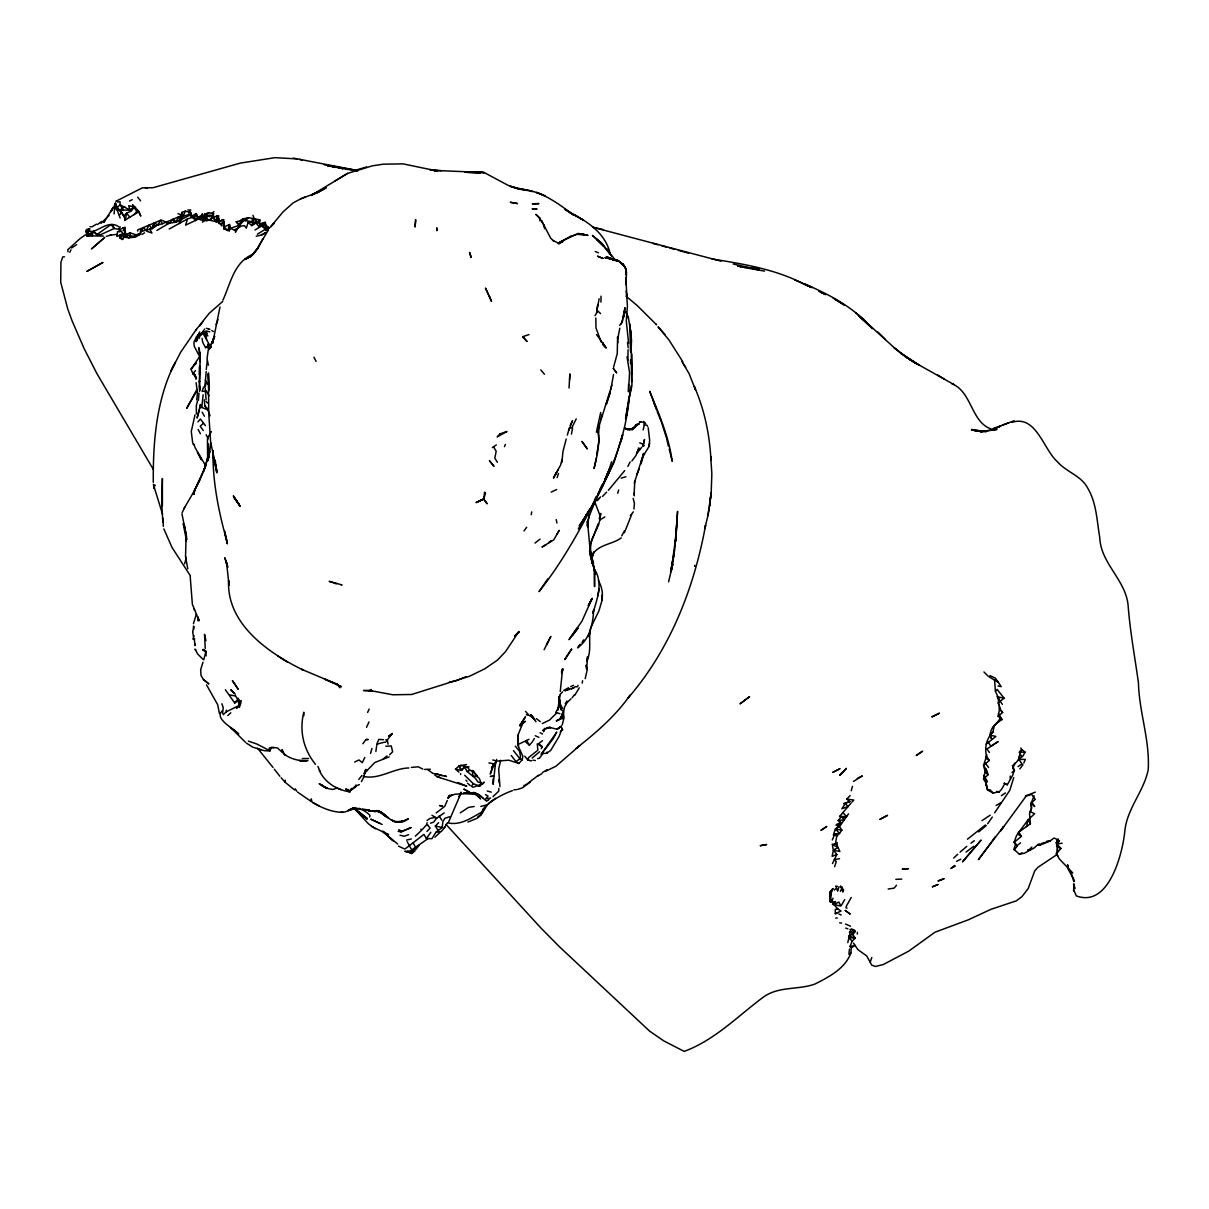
<?xml version="1.0" encoding="UTF-8"?>
<svg xmlns="http://www.w3.org/2000/svg" width="1209" height="1209" viewBox="0 0 1209 1209"><rect width="100%" height="100%" fill="white"/><g stroke="black" fill="none" stroke-linecap="round" stroke-linejoin="round"><path stroke-width="1.5" d="M162.913 518.117L163.351 526.444M630.66 352.076L630.675 331.326L628.438 318.058L625.824 311.665M631.128 340.258L631.657 382.089M998.029 685.971L1001.188 686.636L998.392 682.435L994.584 679.896L995.37 691.11L997.969 696.943L999.495 709.411L998.135 716.257L1002.049 719.582C996.412 723.118 990.594 727.455 990.141 734.74L991.304 735.404M631.839 353.874L632.156 373.747M206.21 371.571L204.789 387.379M221.715 220.25L223.907 219.645L218.753 221.897L221.715 220.25L224.043 221.413L221.972 223.151L221.957 225.962L218.663 222.396L218.542 215.716L213.011 217.257L209.293 220.083L206.286 218.497L203.656 218.874L204.366 214.265L208.749 212.678L213.797 213.781L210.124 220.265L209.293 220.083M831.112 891.653L829.994 896.519L830.583 902.08L830.462 891.35M476.996 776.193L479.323 778.475L481.137 783.084L479.58 786.258L473.248 783.628L464.649 775.241M630.675 351.698L631.143 339.381L631.068 342.253M213.071 454.403L213.132 457.984L213.026 450.685C212.452 481.892 218.814 512.873 227.368 542.75M835.283 913.656L835.313 909.425L837.973 909.092L841.026 911.042L835.283 913.656L836.809 913.354M630.599 344.625L630.675 331.326L630.509 350.293M205.228 388.361L206.074 399.529M556.397 720.896L562.004 718.07L556.397 720.896L560.508 718.841L560.538 717.315M198.2 617.784L198.155 620.852L197.989 616.968L199.092 620.761L192.367 604.273L190.206 576.527M210.804 220.37L210.819 219.464L206.165 221.02M199.53 391.504L199.44 380.926L199.817 390.25L199.455 386.019M600.933 302.114L601.024 296.16M627.909 360.554L628.045 349.733M634.272 483.132L643.611 453.571L643.082 456.337L648.961 446.544L649.686 440.393L648.175 427.669M200.029 366.085L199.5 382.014L200.195 356.61M199.394 366.675L199.228 374.654M590.264 550.82L590.34 547.178M223.166 714.746L226.295 711.799L226.34 710.167M122.185 233.836L117.303 236.42L117.394 232.445M857.332 934.119L857.377 932.305M1015.802 843.852L1013.852 849.232L1019.399 854.234L1024.386 853.222L1034.148 847.977L1038.168 844.29L1039.831 845.257L1050.137 840.95L1053.991 838.003L1056.243 838.97L1059.447 840.905L1056.862 843.973L1060.913 848.491L1056.364 853.917L1059.432 859.055L1072.806 872.989M195.012 645.5L195.072 643.687M998.649 791.517L993.33 793.24L987.451 789.719L986.03 783.054L983.537 778.944L985.184 771.901L983.567 765.373L989.294 760.431L986.529 756.199C984.307 747.782 986.65 738.094 992.906 732.14L994.372 725.188M223.786 228.788L224.058 226.975L229.498 224.511L230.36 228.35L229.242 230.813L223.786 228.788L224.043 221.413M630.463 363.682L630.599 359.965M198.971 393.257L198.397 400.33M594.284 570.724L594.556 586.637L594.677 570.572L589.75 550.76L590.929 558.452L587.468 521.306L587.317 526.081L589.403 514.505L587.755 521.396M208.356 449.672L208.386 457.44L208.568 443.884M569.62 379.913L569.847 373.883L569.046 387.968M239.563 707.386L239.82 700.993L238.007 698.152M201.963 217.529L202.175 214.885L197.823 217.575L197.581 219.041L191.672 217.318L191.46 216.199L196.281 213.6L197.823 217.575L201.963 217.529L202.266 213.54M229.242 230.813L229.498 224.511L227.745 230.647L224.058 226.975L223.937 224.149M557.863 710.303L559.691 695.538M562.774 718.947L563.031 712.585L562.729 715.516M677.252 519.492L675.589 541.541L677.584 511.331L674.743 549.536L670.587 572.084L674.002 554.342L671.207 570.86L672.824 563.938L668.607 581.816M518.041 735.072L517.981 745.953L518.057 734.981L522.893 722.831L520.762 725.808L524.026 721.833L522.137 723.843M634.045 494.904L634.816 481.152M595.825 318.027L595.977 327.911L601.145 341.92M192.05 215.882L188.015 214.839L183.284 216.275L180.413 220.083L176.046 222.124L166.751 223.65M1073.894 890.398L1076.358 895.884C1108.472 907.974 1122.224 854.929 1124.718 832.17C1126.501 808.942 1143.865 791.668 1148.202 769.74C1149.986 740.271 1139.15 712.131 1138.44 682.798C1134.919 657.348 1130.158 632.035 1128.193 606.389C1126.35 580.154 1100.779 563.998 1099.752 537.552C1096.88 520.958 1096.623 503.307 1087.843 488.36C1081.42 475.666 1066.429 472.145 1057.482 461.823C1043.155 449.007 1036.158 414.46 1011.873 422.379M839.106 886.771L837.625 890.806L836.069 886.575M630.735 342.464L629.798 324.057L631.521 340.213L631.053 351.214M560.251 691.518L562.669 668.698L561.444 672.144L562.82 670.209M830.084 892.786L830.19 899.708L831.868 889.764L830.084 892.786L831.792 889.915M127.565 236.465L124.089 237.145L128.819 237.871L135.574 237.024L140.35 234.229L138.551 233.836L133.262 236.329L125.691 234.697L120.084 235.377L120.114 238.158L122.487 239.473L125.691 234.697L124.965 228.38L122.85 228.017L120.039 229.468L114.13 228.516L100.77 234.622L97.037 234.425L93.471 231.282L86.685 235.831L89.285 235.785M235.302 229.06L235.498 232.309L238.762 226.491M598.455 432.928L599.558 424.48L611.83 385.172M208.175 350.444L207.026 358.756L208.416 365.148M206.255 369.516L207.268 360.962M240.651 704.001L241.195 700.51M1073.532 890.821L1074.076 884.006L1074.786 888.691L1073.532 884.202M203.112 394.769L201.797 407.463L207.102 409.594L204.744 405.393L204.381 399.756M633.939 509.034L634.438 503.397L633.153 498.335M676.148 534.136L671.207 570.86M114.069 213.963L114.689 207.359L117.56 211.031L120.129 218.028M89.708 228.924L86.761 233.443L89.708 228.924L85.733 231.66L88.393 234.078M617.89 342.797L617.603 336.888L617.255 353.587L613.552 367.324M208.28 460.644L208.643 456.942M631.627 364.121L631.929 385.762L628.665 399.847L629.269 396.28C625.899 441.164 606.54 483.827 582.526 521.275M627.924 404.728L626.836 415.216M355.99 784.913L355.778 786.832L350.005 790.898L347.255 791.064L349.915 791.819L351.426 788.419M628.695 399.242L625.688 417.876M483.827 498.954L484.537 492.199L485.534 493.045L483.706 499.151L476.014 502.596L483.827 498.954L487.136 503.805L483.706 499.151M613.522 374.458L610.862 389.661M196.719 399.937L197.49 392.834L196.115 382.739M833.016 898.166L831.898 902.065L833.167 902.715M240.289 224.345L240.727 220.401L242.722 218.995L248.54 217.711L259.92 219.826L257.729 222.698L243.024 220.159L236.208 221.806L239.971 226.778L240.289 224.345L243.765 220.763M830.266 894.645L829.676 899.919L830.568 893.043L833.197 888.585L831.943 889.356M849.489 949.08L848.899 954.249L850.864 953.085L851.348 947.841L849.957 946.526L852.194 941.116L855.201 938.139L850.441 931.202L849.383 932.305L855.065 931.61L854.506 930.235L851.363 928.89M240.727 220.401L239.971 226.778L240.032 224.995L236.208 221.806M561.853 462.503L563.001 451.35L566.19 439.063M639.108 424.389L639.213 423.437M1057.83 851.453L1056.288 842.749L1057.663 839.953L1059.447 840.905M405.559 848.597L423.921 834.422L426.384 838.441L431.885 838.714L435.981 832.23L442.146 827.515L442.872 821.5L444.927 818.266L449.597 816.755M591.503 560.054L593.846 551.999L592.259 554.931C598.5 544.277 612.389 544.534 621.26 537.884M596.294 458.151L594.057 468.533C597.155 455.914 600.223 442.509 598.077 429.467M631.234 385.58L627.803 407.418M1017.993 766.597L1022.028 763.846L1018.764 759.494L1023.116 755.837L1024.99 752.058L1021.922 749.716L1020.744 750.608C1020.381 755.852 1018.431 761.73 1013.656 764.466M427.034 822.664L426.837 824.145L430.162 828.12L426.943 831.444M582.254 683.115L582.572 680.758M205.394 386.306L205.983 381.953M216.759 215.519L216.29 221.731L213.011 217.257L210.064 220.295L203.656 218.874L207.676 216.184M542.221 753.57L546.785 753.237L546.936 752.089M619.809 328.213L617.799 338.535M375.863 751.484L376.785 744.94M599.785 519.87L598.697 524.615L591.669 540.045L590.476 547.601L590.884 554.704L590.642 551.803L593.513 564.029L589.765 551.757M219.978 307.026L212.633 343.326L213.268 339.865M210.955 443.174L208.704 457.38L209.807 451.078L203.686 471.147L205.47 466.432L194.679 490.023L193.924 494.36L194.679 490.023L200.226 478.976M829.858 894.736L830.371 891.396M847.796 942.612L850.441 931.202M222.607 713.325L223.136 708.398M596.717 454.629L598.939 441.179L598.017 430.056M238.762 733.923C234.365 728.906 213.615 718.796 222.214 710.892M596.551 312.496L599.135 298.759M496.869 761.126L508.793 760.174L518.812 763.468L522.228 759.796L522.847 756.169L518.767 747.268L517.573 740.452M545.969 771.1L555.944 766.219L579.564 745.757L576.225 748.326C596.022 732.79 615.638 715.924 630.101 695.13L627.924 698.213C670.27 649.309 694.057 588.239 705.588 525.205L704.907 528.016L707.945 515.593L711.179 493.015L711.844 473.611L710.696 456.549L710.937 460.055C709.713 434.802 704.454 409.685 694.329 386.472L695.492 389.751L689.07 373.626L681.936 361.521M707.945 515.593L709.381 507.176M641.949 460.312L643.641 453.33M1068.665 870.012L1067.592 864.888L1068.665 870.012L1074.393 880.454L1073.849 881.693L1070.962 872.097M571.464 434.091L572.582 428.046L569.439 427.744L567.323 435.119M577.796 686.213L577.962 685.307M184.645 563.817L186.337 557.394M531.219 514.671L531.733 511.906M596.369 432.233L600.722 412.435M832.442 845.801L833.439 850.108L839.862 851.514L836.809 844.713L837.217 842.552M590.838 627.214C587.906 638.428 592.168 650.412 586.713 661.247L587.634 656.532L586.607 669.287L586.153 665.192L587.106 670.406L585.186 678.612M467.959 822.044L477.162 818.236L480.94 815.168L482.98 809.138C490.748 800.736 501.508 794.525 512.374 790.671M193.455 623.617L196.326 614.187M627.97 406.662L625.552 418.707M579.217 645.5L577.615 647.888C590.022 638.579 592.894 624.343 593.725 609.502L592.939 613.235C597.05 598.908 603.563 582.98 594.284 569.031M623.723 316.667L624.977 307.675L622.333 320.914M597.82 596.037L599.211 588.783M832.321 839.953L834.648 834.391L839.514 833.273L841.872 830.13L839.499 826.563L848.491 813.853M648.961 446.544L649.641 443.219M561.671 673.443L562.669 668.698M369.697 817.027L370.014 815.486C365.073 810 357.471 806.841 350.187 809.169L353.527 808.277L348.252 810.468L353.043 808.216M493.363 764.118L490.295 774.017L494.602 763.347L491.474 768.032L494.496 763.695M562.926 715.32L564.648 706.781L567.489 702.066M833.439 850.108L832.094 856.335L836.84 854.476L833.439 850.108L837.973 847.449L832.109 844.381L835.434 843.806L836.809 844.713M193.908 635.586L193.183 638.941L194.83 638.851M364.861 773.322L365.722 769.362L364.287 773.533M622.393 435.285L614.202 462.034L605.286 479.792M1014.26 849.912L1017.071 846.3L1014.064 842.386L1016.421 835.887L1018.794 832.124L1030.4 823.752L1029.524 813.581L1031.7 807.778L1031.065 803.32L1034.133 795.809M1057.527 848.582L1056.364 853.917L1057.905 855.851M597.609 305.711L597.866 304.592L596.717 309.61M622.423 435.013L620.912 441.814L622.786 434.651M600.964 419.16L602.006 414.46M643.112 445.879L644.533 439.487L643.022 446.121L644.246 445.607M846.194 817.36L841.464 816.679L838.154 820.533L840.618 821.863L836.855 824.946L841.509 822.8L835.434 829.132L839.514 833.273L836.734 836.28L835.434 843.806M209.762 331.795L205.938 330.934L207.359 334.032L203.807 331.78L200.301 335.331L204.638 329.029M1000.055 706.978L999.495 709.411L1002.669 712.449L998.135 716.257M643.128 429.996L644.306 425.054L643.656 421.397L645.712 423.513M641.057 463.939L642.463 458.226M197.415 401.222L196.281 405.801L196.432 413.977M205.575 652.709L203.747 659.887M201.797 407.463L200.392 404.592L197.112 418.027L199.53 409.73M1026.471 826.533L1028.224 819.642L1034.647 813.763L1030.174 811.617L1031.383 809.426L1031.065 803.32L1035.252 799.361L1031.594 794.373L1025.398 796.202L1035.282 792.107M561.973 459.616L560.598 465.057L553.48 478.144L556.261 472.598M694.54 566.371L694.812 565.313M192.699 631.491L193.984 626.549M836.129 825.263L836.401 824.251M194.997 414.899L191.264 431.507L192.669 442.706M370.589 753.419L371.919 748.477M496.657 759.448L494.874 765.947L495.766 760.869L493.181 784.339L493.03 779.064M851.212 790.716L852.496 786.303M500.677 760.265L498.667 769.09L499.937 786.651M590.596 543.506L598.259 523.678M617.708 493.302L618.676 490.038M120.114 238.158L120.084 235.377M430.827 832.306L426.384 838.441L427.986 838.668L411.695 849.927L410.199 853.388M599.196 518.661L600.767 513.447L599.8 520.006L604.863 516.908M987.451 789.719L986.378 784.596M85.733 231.66L86.474 229.544L89.345 228.713M195.586 220.688L192.79 217.197L187.486 218.935L185.582 225.161L200.331 218.088L206.648 219.464L202.387 222.169M248.087 222.365L251.593 225.448L253.225 221.61L248.087 222.365L246.334 228.138L244.414 225.615L240.183 226.264M89.557 230.42L87.637 231.206L86.685 235.831L92.065 235.876L93.471 231.282C101.722 228.41 109.898 220.658 118.814 226.748M460.478 765.206L465.057 766.43L461.596 770.209L458.997 765.992L466.478 764.541M871.81 957.452L870.253 962.107M611.573 461.808L608.656 470.83L609.638 468.457M834.633 866.672L836.25 861.624L834.391 859.644L836.84 854.476M557.137 477.6L558.498 473.52M842.915 892.106L843.61 890.02L840.633 886.242L842.885 891.471M986.529 756.199L983.567 765.373L986 769.468L985.184 771.901L988.085 774.712L983.537 778.944L987.496 781.845L983.778 775.181M560.704 718.735L563.001 712.131L560.508 718.841M208.039 437.129L211.409 431.598M203.641 386.971L202.099 391.353L205.379 391.338M986.816 754.718L985.652 758.013L989.294 760.431M1013.762 777.553L1009.787 790.323L994.659 812.796M203.006 662.184L200.664 669.71L200.981 675.378L203.46 679.518L208.719 683.81L203.46 679.518M363.939 775.755L365.224 772.219M588.768 517.24L595.327 500.934M641.118 461.732L643.143 456.156M568.729 430.449L572.552 420.672L570.195 425.356M833.787 833.454L835.434 829.132L839.499 826.563M185.234 211.182L183.284 216.275L181.97 212.376L185.234 211.182L190.856 212.421L191.46 216.199L193.893 218.285L196.281 213.6L197.581 219.041M213.691 338.46L211.666 343.734L214.658 336.419L210.714 344.852M504.485 446.65L505.347 444.444M639.757 449.552L638.186 449.763L635.934 455.521L631.899 460.961M624.373 532.791L631.642 514.641M561.52 727.259L562.593 730.04L561.369 730.568L559.102 736.432L550.699 750.411L546.785 753.237M216.079 324.586L218.013 319.599M576.225 418.858L572.023 427.472M609.26 471.298L609.684 470.256M638.186 449.763L636.599 453.662L641.798 447.209M608.339 471.374L606.51 475.878L609.079 470.256M633.335 511.845L630.267 515.729M140.35 234.229L141.272 231.418L152.455 228.592L152.848 226.37L162.444 223.725L178.312 216.985L179.204 216.653L181.546 219.131L182.982 215.776L180.897 214.975L181.97 212.376M264.167 750.668L269.939 750.94L271.481 747.222L277.632 748.008L281.863 752.074M636.599 475.182L639.244 468.865M200.105 219.585L202.024 216.048L207.313 216.29L206.286 218.497L202.855 220.37L200.105 219.585L207.313 216.29M579.277 687.815L574.698 695.387M200.135 355.809L191.082 369.153L192.896 373.762L194.619 374.322L196.508 378.085L193.123 373.898M562.2 725.022L564.044 717.844L563.243 710.741M447.285 800.479L444.791 806.297L436.192 812.992M125.313 231.871L123.862 235.241L130.119 232.899L135.846 234.742L133.942 237.115M198.896 338.626L201.026 333.669L206.135 332.883M1023.796 763.03L1025.383 759.358L1018.764 759.494M1015.152 762.955L1012.764 768.44L1014.411 770.178L1012.764 775.045L1007.309 784.777L1004.211 783.251L1007.309 784.777M239.246 706.101L238.067 699.769L234.576 703.124L237.901 700.011L235.468 695.568M218.542 215.716L215.943 221.534L219.207 221.307L218.738 218.512L215.943 221.534L213.011 217.257M600.012 489.282L601.991 484.915M594.465 500.194L595.992 496.854M69.82 252.288L70.953 249.825M366.539 727.319L368.987 721.985M367.627 712.418L369.183 709.063M604.817 479.444L608.323 471.873M832.487 904.241L833.983 904.604L835.495 901.582L832.2 902.382M449.37 795.885L448.222 798.303L449.733 795.144L447.934 797.88L451.788 794.948L450.579 795.779L455.249 794.147L475.333 793.406L463.455 793.164L477.298 793.86M622.046 321.79L622.62 320.597L621.018 323.952M594.103 502.627L603.518 484.492M832.502 863.528L834.391 859.644L839.53 858.707M604.485 481.288C585.745 519.719 565.631 557.999 539.018 591.639L547.813 578.869M544.11 649.717L550.866 636.387L546.483 644.896L547.843 642.13M364.831 757.499L362.277 762.652L358.997 759.962L354.645 762.033M1058.192 838.88L1056.288 842.749L1057.935 842.658M162.444 223.725L160.298 220.355L157.82 225.342L154.707 222.773L137.569 229.982L137.69 231.115M364.181 776.238L361.415 781.634M840.346 891.426L841.419 889.25M460.992 793.255L448.63 821.908M182.166 512.54L184.735 507.432M587.498 512.752L582.934 521.291M604.787 479.641L609.532 471.072M212.86 339.956L214.386 336.948M607.613 474.88L609.14 471.873L601.719 486.532M112.528 208.734L110.941 211.832L113.329 207.192L103.838 222.441L105.228 219.978M541.269 748.643L542.252 746.754L538.685 743.565L542.524 740.679M222.909 300.164C230.692 283.374 233.972 261.582 253.648 253.966L252.454 254.842L258.227 247.664L250.263 256.897L255.855 251.124L267.793 230.889M598.017 493.65L600.979 487.952M259.527 244.989L257.139 249.522L262.897 238.717M555.324 475.031L558.286 469.44M621.743 535.829L624.403 530.811M627.819 466.402L630.161 461.974M591.473 626.232L598.969 610.757L601.84 601.054L602.082 595.145L601.689 600.495C603.427 593.695 601.795 586.607 598.41 580.622M266.766 229.529L259.557 224.798L259.905 220.204L257.698 222.003L254.343 218.98L252.983 215.323M584.536 518.026L586.35 514.747M205.394 347.739L208.175 345.729M1021.922 749.716L1019.701 751.892L1021.922 749.716L1020.819 748.023M998.166 722.362L1000.236 718.66M588.103 512.027L589.811 508.974M196.599 390.069L186.654 408.385L197.324 390.114M578.295 529.013L580.743 524.661M557.666 709.033L558.513 707.537L555.777 712.403L559.933 713.718M557.062 534.136L559.238 530.313L553.737 539.864L541.949 547.088L546.015 544.7M584.808 517.452L579.277 525.855L584.038 519.16M584.461 518.223L586.32 515.004M487.499 804.438L481.847 813.914L477.903 816.695M841.509 905.057L844.713 899.677M1000.856 718.146L992.453 727.909M128.819 237.871L130.285 235.407L130.119 232.899M589.66 602.913L592.183 598.651L588.239 605.618L592.198 598.289L581.952 621.184L569.031 639.682L576.965 628.091M592.214 555.762L593.513 553.586L592.017 556.019M199.727 331.886L196.991 337.099L196.402 341.195L197.808 335.588L196.175 341.724L198.367 334.848L197.415 336.374L199.893 333.336L196.432 336.933L193.908 342.147L194.226 346.288L199.938 357.063M595.009 315.655L597.866 311L600.556 313.599M90.267 235.71L92.851 231.493L87.637 231.206L88.801 233.911M578.794 646.392L580.139 644.201M583.826 639.818L582.194 642.493L583.086 641.118M183.813 508.747C193.531 492.501 203.686 475.621 207.842 457.032L207.631 458.634L207.434 438.822M532.821 741.057L534.393 738.533M596.898 497.866L593.317 503.186M386.653 740.921L391.64 734.12L389.147 736.221M586.41 515.079L588.692 511.543L585.776 515.986M473.248 783.628L471.525 786.303L473.082 787.24L479.58 784.973M120.235 226.914L118.678 229.287L119.993 231.811L117.409 231.599M1000.689 830.931L1003.636 826.457L978.429 859.599L991.304 842.28M238.067 699.769L234.455 702.61L225.373 689.734M444.066 827.908L447.239 823.163M565.223 703.698L566.961 701.084M850.864 953.085C845.076 968.621 829.057 976.902 815.047 984.005C797.849 990.277 778.082 985.819 762.562 997.712C737.294 1016.588 714.519 1040.239 684.158 1051.392L663.741 1040.873L649.626 1031.141L559.782 947.07L540.771 927.862L446.166 824.553M992.302 817.057L987.647 823.782M851.242 897.486L846.693 905.511L845.937 907.657L847.056 908.14M632.352 429.936L634.952 426.112M191.082 369.153L196.07 363.078M1004.906 783.568L1001.656 789.16L998.876 792.288L997.259 792.258M838.154 820.533L844.29 819.762L841.464 816.679L839.62 816.438L851.06 803.093M992.211 840.996L994.916 837.142M181.637 217.68L182.982 215.776L179.204 216.653L180.413 220.083L178.312 216.985L176.046 222.124L173.628 218.814L174.519 222.441L172.328 219.328L169.592 223.514L161.069 219.978M855.065 931.61L853.297 934.089L848.824 936.008L855.201 938.139L848.582 937.549L852.194 941.116M524.011 530.932L526.671 527.245M199.848 325.871L203.036 321.488M1026.637 795.401L1001.097 830.311M114.402 205.303L114.432 206.709L115.384 203.293L116.623 207.207L119.872 210.139L129.907 210.109L128.713 205.696L134.305 207.087L131.161 211.227L126.749 212.965L123.832 216.048L125.298 220.008L124.603 220.537M539.743 757.816L543.294 753.056M834.467 890.111L835.449 888.796M210.88 345.094L207.767 344.384L208.9 349.22L211.076 346.303L209.973 347.346M362.836 743.762L365.964 739.576L368.08 739.515L365.964 739.576M195.752 330.148L209.187 313.343L222.683 301.479M1019.837 768.909L1022.965 764.738M196.281 329.437L180.609 352.318L171.058 370.831L175.335 362.534L172.509 367.778L173.295 366.221C156.097 401.993 152.984 443.144 153.286 482.331M525.492 716.937L519.568 725.868L525.311 716.907M572.174 697.699L574.275 694.933M200.286 335.407L203.807 331.78L206.422 333.095L205.318 331.916L202.659 332.294L202.84 333.049L209.489 344.852M606.631 492.154L602.52 496.431M366.085 771.493L374.896 762.486L389.162 756.834M204.563 217.484L208.749 212.678M436.086 818.916L433.532 822.196L430.54 823.193M624.705 470.603L608.384 490.31M1019.701 751.892L1020.744 750.608M358.771 779.427L361.99 775.422M1014.064 842.386L1021.454 836.341L1018.794 832.124M441.738 831.036L445.365 826.593M482.497 784.157L484.174 782.087L480.895 785.155M532.444 741.737L529.436 745.212L525.719 741.948M266.826 227.73L265.239 222.335L263.199 224.798L263.743 227.73M192.926 373.672L195.465 370.604M197.944 421.926L200.392 418.994L205.454 425.674M556.593 713.008L549.566 720.05L542.312 723.587M104.79 237.312L91.476 248.948L103.717 238.385M896.534 885.245L894.071 888.147L888.177 889.023M119.449 215.081L121.807 212.331L116.457 208.432L115.293 203.369L116.714 206.21M560.281 731.838L561.369 730.568M129.771 217.348L126.673 213.026L125.298 220.008L133.987 214.628L136.813 211.363L138.582 211.983L140.758 216.094L139.171 211.877L132.416 204.865L135.65 207.706L134.003 207.359L129.907 210.109L120.084 204.699L116.457 208.432L115.384 203.293M619.582 325.402L621.834 322.833M416.017 849.292L418.903 845.484L412.768 850.728L414.672 851.091L410.425 853.342M539.607 751.756L532.156 758.058M986 769.468L985.154 770.435L988.085 774.712L986.408 769.256M365.042 772.46L367.294 769.952L364.166 773.322M489.116 799.557L486.925 800.902M272.539 224.859L274.443 222.879L270.393 227.096L283.042 211.892L293.152 202.885L300.739 198.835L318.934 191.974L326.279 187.697L317.166 192.639M493 796.671L498.743 791.154L498.849 788.449M592.803 505.211L595.07 502.732L599.709 514.747M851.952 802.096L853.811 800.056L846.648 799.073L850.154 795.628M461.596 770.209L465.057 766.43M562.563 691.85L559.948 694.676L559.208 698.817L560.9 709.381L561.973 710.408M421.593 830.266L415.291 836.16M124.965 228.38L123.016 230.451L125.373 230.964M995.37 691.11L997.123 689.432L1004.135 698.228L997.954 702.822L999.359 705.603M600.525 496.899L596.838 500.783L599.604 498.063M109.067 215.474L100.997 223.423M986.212 744.079L995.899 736.417L989.899 735.117L991.833 739.167L989.884 735.616M986.166 825.611L978.716 831.913M239.594 705.089L236.405 708.323L240.047 705.043L226.295 711.799M437.915 830.22L435.331 826.019L438.61 822.724M1012.009 772.596L1014.411 770.178L1012.341 765.403M389.63 754.748L392.623 751.786L391.278 745.968L385.822 746.255M1031.897 847.041L1028.345 850.471L1027.801 849.821L1029.856 850.169M350.005 790.898L345.94 789.054L350.005 790.898L355.083 786.364L359.375 784.596M194.317 365.103L196.039 363.456M208.9 349.22L211.288 346.953L208.522 348.132L211.167 346.59M990.141 734.74L992.906 732.14M414.929 850.622L411.785 853.569L411.77 852.738M427.049 820.488L429.951 818.448L434.938 817.45L436.781 818.13L444.187 812.901M953.689 858.027L957.74 854.279M203.414 423.286L200.226 426.218L203.278 430.525M227.791 715.547L230.798 712.781M267.265 229.105L265.149 225.055L269.229 227.972L265.965 230.269L265.149 225.055L269.229 227.972L265.965 230.269L268.277 230.42M455.506 769.136L458.997 765.992L461.445 770.42L455.506 769.136L458.952 772.143M548.584 542.826L551.017 540.635M567.746 701.824L571.056 698.847M960.067 852.149L966.792 846.36M119.872 210.139L124.799 206.679M97.037 234.425L111.122 224.511L114.13 228.516L112.664 224.557M967.457 839.227L985.441 824.976M516.167 634.604L518.918 632.201L514.611 636.221L518.963 631.461L505.543 651.606L497.609 659.978L484.869 668.773L469.515 676.254L411.71 694.48L392.925 694.782L370.135 690.551L372.236 690.838L363.501 690.535L370.362 690.445M538.322 775.301L527.728 783.447M213.963 211.605L211.802 213.464L213.57 215.444L205.545 216.245L204.366 214.265M521.185 724.841L525.386 721.274L521.578 724.312M389.026 736.326L392.396 733.485L388.573 736.296M973.789 846.255L966.051 852.073M954.521 865.478L950.909 868.485L955.367 866.082M1020.487 842.839L1016.724 845.922L1014.336 842.069M383.177 759.04L386.956 755.957M530.177 782.193L522.364 787.875L517.694 789.401M853.494 781.407L862.319 775.936L857.287 778.369M68.006 251.865L67.78 249.719L80.383 238.309L87.834 233.171M534.998 543.083L540.06 539.108M158.349 224.164L154.51 227.126L149.629 228.894L151.956 233.035L146.803 231.282M981.995 820.594L990.292 815.123M251.593 225.448L255.462 222.532M97.687 224.36L101.556 221.443M434.877 837.232L440.983 831.505L435.981 832.23M255.054 230.012L262.111 225.494M488.406 803.471L495.478 798.242M970.948 843.202L974.303 840.723M511.241 755.444L516.016 761.594L519.915 758.738L520.52 756.033L519.341 750.97L515.291 746.165M632.02 429.044L630.992 429.558L635.768 426.052M492.38 447.572L496.34 444.927M71.573 247.996L76.696 244.656M437.356 171.013L403.05 163.865L383.132 164.197L372.387 165.829L347.542 173.416L311.242 195.435L319.932 190.856M1056.787 854.703L1038.063 867.201L1034.692 870.964L1028.194 888.57L1021.892 896.685L1016.27 900.871L991.078 909.259L968.424 919.777L934.95 932.23L908.7 951.151L883.356 964.495L875.422 966.49L871.765 965.16L866.717 955.926L857.891 949.624L853.509 943.096M266.146 228.788L257.396 234.168M129.907 210.109L134.305 207.087M263.758 233.987L266.056 232.43L261.371 234.682M1001.339 795.703L1005.435 792.953M195.858 649.898L194.951 649.112L197.656 653.948L202.795 659.162M251.804 225.675L255.93 222.94L259.587 227.368M560.976 726.639L556.956 729.284L549.249 727.259L550.684 727.652L546.906 728.241L548.161 727.47L542.599 730.402M168.807 223.378L156.868 230.466M460.251 812.871L468.488 807.4L474.17 806.494M141.952 234.501L144.551 232.853M371.359 689.493L368.624 691.185L370.951 689.946M187.486 218.935L169.184 229M542.373 772.551L547.329 769.634M537.748 776.102L541.889 773.654M996.11 805.481L1000.946 802.67M523.875 785.684L526.444 784.188M133.987 214.628L138.582 211.983M630.992 429.558L635.178 427.185L629.421 429.769L634.045 428.167L627.637 429.618L631.733 429.165L625.567 428.999L627.788 429.573L624.872 427.805M563.711 690.46L568.381 687.83M543.959 729.813L548.161 727.47M639.591 422.304L640.876 421.609L639.395 422.077M535.406 760.521L532.927 760.189M517.558 744.714L528.953 739.349M347.542 173.416L335.271 180.821M833.983 904.604L838.88 902.02L840.814 906.085L833.983 904.604L837.973 909.092M466.085 676.647L455.838 680.863L449.264 682.057M956.515 861.413L960.792 859.221M558.543 243.75L562.85 241.588L558.422 243.326M129.484 201.042L132.219 199.681M314.083 193.954L318.572 191.747L311.952 194.619M477.963 501.675L483.313 499.075M570.693 686.621L573.489 685.307M1022.028 852.813L1019.399 854.234M551.244 492.063L556.669 489.539M849.836 801.612L843.761 803.653L849.836 801.612L846.648 799.073M160.298 220.355L154.707 222.773L152.848 226.37L154.404 222.909L152.455 228.592L148.858 225.146L146.304 230.511L143.539 227.64L141.272 231.418L141.06 228.743L139.987 233.609M482.467 811.768C471.434 817.571 460.961 825.898 447.542 822.815M189.873 215.126L181.305 219.494L179.461 223.589L179.023 219.962M490.627 798.061L485.761 798.801L488.028 796.081L485.459 794.585M300.739 198.835L304.94 197.097M1014.185 420.777L993.073 428.56M1002.714 425.16L1008.88 422.712M117.303 200.739L115.913 201.283L142.33 187.833L153.044 187.712L240.304 163.109L275.002 157.654L297.097 158.908M638.352 424.314L635.375 425.447L636.493 424.435L638.02 424.132L635.994 426.203M469.047 766.838L464.8 767.262L467.082 771.402L469.908 770.329L473.596 771.297M571.797 688.556L574.29 687.649M408.566 834.694L404.29 836.235L400.013 835.253M122.85 228.017L125.101 227.262M522.741 336.661L526.882 341.331L522.741 336.661L528.998 334.576M851.348 947.841L855.035 945.378L849.957 946.526M400.406 831.943L403.383 830.976L398.154 831.384L401.675 831.58L410.879 827.636L401.675 831.58L398.879 829.616M569.227 689.432L564.92 690.777L569.137 688.465L571.222 689.1L575.363 686.667L577.177 686.878M337.266 788.041L332.747 789.447L326.082 788.223L319.191 783.764L322.607 785.276M355.552 807.975L350.383 809.546L354.978 808.141L350.383 809.546L353.738 808.564L350.655 808.745L359.98 808.489M366.614 166.948L354.645 170.499M621.169 478.129L625.93 476.754M262.61 234.758L256.217 236.254M106.377 236.314L111.047 235.06M382.679 742.643L376.709 744.245L378.84 739.394L383.465 739.696M96.539 224.118L91.884 226.854L90.101 226.703M839.514 833.273L833.243 834.905L834.648 834.391L836.734 836.28M480.819 806.433L486.184 805.088M406.556 840.104L411.347 838.94M210.321 215.051L207.207 215.776L209.777 216.789M262.036 223.045L265.239 222.335M401.705 821.198L404.985 820.518M355.008 808.353L345.17 811.919L340.998 812.206M307.917 760.597L299.605 760.657L306.98 760.748C298.547 761.111 288.664 758.663 282.604 752.602L282.09 749.58L284.795 755.126M537.582 758.648L539.123 758.375M641.707 422.228L642.825 422.032M383.132 742.462L385.913 742.069M1056.862 843.973L1062.137 843.247M400.073 821.546L398.502 821.757L404.335 820.624L402.99 821.243L408.37 818.689C396.764 828.301 386.774 815.924 377.253 810.786L382.543 813.219L386.124 816.589L381.243 812.357L375.636 810.922L379.717 811.662L367.944 810.514L375.515 811.556L368.7 810.635M194.77 216.925L191.672 217.318L190.962 213.283M488.95 762.939L492.728 763.574M895.839 879.351L901.778 879.094M109.853 235.135L115.263 234.546M1040.934 843.655L1050.137 840.95L1046.631 841.252M408.793 767.957C393.182 768.365 379.218 779.865 363.365 776.45M424.525 769.438L430.374 769.241M513.795 789.855L516.455 789.613M835.706 918.099L837.323 917.948M243.024 220.159L248.54 217.711L245.427 220.718L242.722 218.995M273.884 747.661L269.214 748.023L269.939 750.94M92.065 235.876L103.324 236.087M117.273 201.979L120.084 201.782L120.084 204.699L123.258 210.139M529.905 760.839L531.537 760.733M467.611 172.298L480.683 172.736L467.248 172.298M491.292 792.137L487.242 791.018M465.042 172.298L484.356 172.63L507.916 185.234L517.92 188.77L509.956 186.277L532.685 191.626M467.415 172.237L476.376 172.162L435.89 170.514M219.433 713.522L217.65 704.666L206.588 684.974M1019.081 752.3L1024.99 752.058M256.489 222.305L259.361 222.184M208.628 350.005L208.114 347.361L205.545 347.467L203.172 343.311M302.295 758.557L308.627 758.511M1038.138 845.287L1039.831 845.257L1039.272 843.822M64.485 256.837L62.792 256.867L60.918 262.338L60.722 282.302L67.749 308.93L72.192 321.11L84.192 348.721L96.916 373.626L153.377 469.485M187.879 210.003L190.765 210.018L188.68 212.225L189.329 214.854M644.306 425.054L646.785 425.084L647.616 426.278M478.447 785.956L480.169 785.986M475.333 793.406L468.034 793.27L474.835 793.421M839.62 816.438L846.663 816.664L842.99 812.675M441.3 170.681L429.815 169.623L436.736 171.104M407.297 850.909L410.788 851.196M342.767 812.357C331.931 812.221 321.775 807.899 312.602 802.413L318.723 805.723M221.972 223.151L224.209 223.363M328.788 166.086L334.319 166.646L327.866 165.965L330.677 166.298M265.391 225.055L260.555 223.982M849.867 929.419L854.823 930.794M742.477 267.113L758.844 269.002L742.734 266.962M441.905 775.332L432.913 773.397L427.578 769.498M409.927 852.526L404.849 851.272L410.047 852.375M259.557 224.798L261.718 225.055L257.698 222.003M835.631 886.137L837.474 886.393M356.927 170.877L344.686 168.958M639.757 442.902L643.082 444.111M364.513 809.652L369.773 810.408L362.141 808.927M293.349 158.107L358.06 170.62M328.092 165.467L357.668 170.575M835.434 829.132L841.872 830.13M442.721 775.83L436.404 773.76M420.808 829.298L422.319 829.525L426.611 824.734L427.759 825.037M332.989 166.782L336.389 167.341L333.231 166.706M711.965 258.968C744.638 264.151 778.445 269.743 807.688 286.019M526.897 190.448L518.797 189.088C540.075 189.737 557.334 202.946 573.731 215.036L565.087 209.384L573.731 215.036M229.68 694.979L235.302 695.946M839.651 922.754L841.54 923.087M747.57 268.126L764.556 271.103M333.533 166.812L336.389 167.341M524.782 756.169L527.759 759.947L529.769 760.31M341.119 584.778L342.041 584.944L329.18 581.348L336.434 583.66L334.757 583.282M992.332 429.346C970.933 423.316 972.459 391.867 951.649 383.57M339.774 167.991L343.054 168.64L333.064 166.525M324.163 164.756L329.165 165.739M759.418 270.045L733.198 264M737.868 265.98L741.117 266.63L737.641 265.92M343.401 168.701L332.974 166.51M411.377 767.428L418.269 766.778L422.772 769.075M380.548 811.677L376.588 810.604L379.55 811.496M603.246 229.604L592.622 227.201L720.972 261.159M202.84 333.049L207.963 335.936M328.047 165.633L331.598 166.374M738.578 266.207L745.772 267.748M1004.135 698.228L997.093 696.701L1002.412 704.394M435.331 826.019L442.146 827.515M394.708 821.772L401.645 821.833L392.789 821.334M332.324 166.676L335.618 167.416M145.458 187.833L147.256 188.347M349.915 791.819C336.918 790.112 324.617 782.419 319.191 770.193M444.504 775.997L446.469 776.45L443.431 775.694M210.064 220.295L216.29 221.731M492.788 759.977L494.783 760.461M246.288 743.051L252.681 747.117L263.502 750.472M661.489 245.729L666.537 247.12M669.907 248.041L674.97 249.432M678.355 250.369L688.495 253.149M652.936 243.387L657.787 244.732M638.246 448.071L640.06 448.569M248.374 741.087L257.018 744.094L269.32 750.487M260.796 749.822L259.179 749.323M598.485 252.787L595.251 251.502M437.567 776.722L440.288 777.538M206.376 328.304L208.447 328.939M526.338 714.685L528.424 715.335M391.444 819.959L393.167 820.488M380.17 823.51L370.815 819.203L382.21 824.447M432.399 169.683L435.92 170.817M325.569 679.518L337.054 684.234L301.6 669.302L303.368 670.179C268.625 653.132 226.536 624.161 228.577 580.471L229.06 585.02M377.843 810.65L379.566 811.209M829.767 901.551L834.739 903.199M845.711 928.104L847.811 928.799M486.26 800.932L479.066 794.781M615.517 260.283L610.636 258.59C619.023 259.406 627.97 265.678 626.232 275.153L625.537 268.02L622.454 263.547C628.332 269.169 625.93 277.511 625.884 284.659L625.899 277.707L626.836 296.568L626.202 290.916M376.891 810.544L379.641 811.496M840.754 886.711L842.416 887.315M385.731 739.878L387.409 740.467L388.059 744.124M473.429 792.318L474.442 792.696M324.632 679.08L341.422 686.772L336.963 684.475L338.641 685.715L337.084 683.644M845.499 924.039L850.531 926.215M617.149 260.842L606.359 256.58L614.323 260.509M476.966 776.586L472.946 775.861L472.281 770.45M205.5 651.077L202.84 649.989L206.255 651.772L203.142 649.384L205.742 652.059L206.18 655.852M335.694 787.437L340.968 789.598M996.609 791.321L998.876 792.288M794.706 279.929L811.813 287.379L804.62 283.994C826.956 293.424 849.081 304.834 866.309 322.274L855.624 312.602M299.741 159.346L302.19 160.419M811.813 287.379L804.333 284.085L811.964 287.591L808.05 285.505M535.239 735.737L538.912 737.354M208.371 328.667L209.913 329.362M522.228 759.796L519.915 758.738L513.493 750.653M838.865 913.974L841.177 915.032M404.698 849.05L398.441 846.104M436.797 776.677L466.719 786.213L457.999 782.525M177.995 213.615L180.897 214.975M989.869 675.559L995.324 678.143L998.392 682.435M818.825 291.384L825.656 294.633L821.153 292.442M540.121 732.79L542.524 733.999M907.324 357.924L917.359 364.226L904.574 356.096L919.414 365.269L901.461 353.859L894.146 347.739L910.921 360.403L953.992 384.598M1056.515 846.149L1060.913 848.491M472.251 792.666L479.746 797.305M553.148 240.395L559.314 243.719M434.832 775.196L438.55 777.221M569.575 212.3C587.438 221.353 606.072 233.443 610.333 254.555M194.407 444.534L193.002 443.748L194.83 446.378M542.252 746.754L537.234 743.837L537.854 750.184L528.605 757.575L527.759 759.947M1021.454 836.341L1017.555 834.044L1028.224 819.642L1030.4 823.752M431.961 815.274L436.781 818.13M297.626 792.152L311.59 801.748M354.056 808.247L368.458 823.843L375.41 828.785M371.359 826.336L388.588 834.618L383.646 832.336L397.655 844.018M218.663 222.396L220.008 223.227M835.192 299.394L844.169 304.94L833.077 298.079M937.595 374.926L944.335 379.142M917.359 364.226L900.448 352.937M278.025 656.215L287.576 662.215M354.449 808.156L367.279 818.523L353.406 808.126M211.817 330.556L213.388 331.553M138.551 233.836L139.745 234.622M516.016 761.594L518.812 763.468M381.016 811.98L384.84 814.76M989.007 676.753L995.128 680.455M294.633 789.991L285.158 782.283L285.233 780.379L285.158 782.283L281.168 777.765M481.137 783.084L477.842 781.86L475.409 778.339L467.082 771.402M193.183 639.093L194.468 640.014L194.8 645.425M388.633 817.828L382.966 813.657M234.758 730.629L230.466 727.455L245.336 742.114M536.403 718.66L540.227 721.622M363.305 815.984L367.158 819.082L359.269 812.705M858.949 315.594L896.201 349.522M393.424 841.116L382.709 831.188L392.381 840.074M625.99 296.129L637.264 305.605L656.563 324.798L655.898 324.057M1031.065 803.32L1034.768 806.539L1031.851 802.262M467.505 783.236L470.21 785.578M477.918 793.814L482.784 798.046M536.025 721.713L532.292 716.741L533.562 717.965L529.013 715.29L525.522 711.406M137.206 210.079L139.171 211.877M539.426 217.756L535.889 214.371L540.347 218.889L539.426 217.756L540.015 220.945M885.411 339.487L877.946 332.052M123.227 233.639L120.114 229.952M474.306 772.778L477.283 775.725M602.641 344.429L606.238 348.026L596.536 334.576M983.96 671.992L988.025 676.073M235.271 694.193L230.813 689.674L234.093 693.256M465.964 780.228L466.991 781.271M989.823 789.613L993.33 793.24M553.722 241.301L550.624 238.067L541.602 220.733L541.904 221.897M871.931 328.062L858.466 315.473L872.445 328.621M93.471 231.282L97.415 235.498M205.439 380.094L207.464 384.341M257.729 222.698L254.343 218.98L252.333 221.67L252.167 218.406M987.557 789.129L988.962 790.671M478.159 796.64L480.577 799.043M664.935 334.455L658.089 326.778L669.045 340.107L682.737 361.657M140.622 200.86L137.69 197.233M840.633 886.242L841.585 887.361M1002.049 719.582L998.377 713.627M540.771 369.924L544.488 374.291M466.916 766.566L469.908 770.329M202.855 220.37L201.057 217.303M257.532 748.205L273.007 767.473M274.307 769.181L279.883 776.284M120.386 211.56L123.832 216.048L121.807 212.331M999.359 708.096L1002.669 712.449M985.395 763.211L988.614 767.549M613.401 368.488L616.666 372.901L613.311 368.458M236.722 501.146L233.866 497.262L240.198 506.359L233.337 495.856L239.397 504.954L235.876 499.952M296.719 791.17L295.238 788.812M206.15 401.267L207.419 403.02M190.493 575.998L172.01 547.42L163.835 528.877M134.003 207.359L136.813 211.363M989.4 752.512L986.952 749.021L998.15 741.555L990.806 746.225L988.191 742.009M611.588 256.036L602.807 245.231L596.43 239.034L603.835 246.364L592.44 235.438L601.281 242.707L615.865 260.66M411.695 849.927L407.161 841.66M337.19 683.916L339.85 687.785M561.853 728.951L562.593 730.04M608.58 251.502L610.515 254.374M602.656 343.175L605.074 346.817L602.717 342.6M682.889 362.957L685.699 367.234M205.878 466.1L194.951 447.421M1019.988 753.706L1021.771 756.517M558.875 701.568L562.729 708.776M206.316 390.9L208.976 395.691M439.124 815.954L441.784 820.17M497.398 462.291L494.813 458.135L496.189 451.259L493.589 446.922M629.934 389.494L630.705 390.734M526.519 740.437L529.436 745.212M473.354 770.904L475.832 775.045M204.744 405.393L207.223 409.564M540.922 220.008L543.687 224.753M315.458 764.33C303.353 749.157 299.167 730.931 303.791 712.207L303.882 715.683M413.161 842.975L415.533 847.131M202.115 412.103L204.442 416.244M198.11 429.422L200.422 433.744M610.152 253.784L607.734 249.099L610.077 254.086M313.962 357.229L316.093 361.37M206.135 434.787L208.25 438.882M558.815 702.656L560.9 709.381M116.276 234.198L117.303 236.42M997.969 696.943L999.767 700.918M317.876 766.43L320.083 771.327M657.122 411.317L661.353 421.881M227.957 567.278L224.844 557.727L226.914 565.011L226.491 562.366L229.03 584.899M218.119 221.957L218.769 223.559M628.438 318.058L625.688 311.333M656.502 409.791L653.434 401.373M210.064 415.805L207.283 408.128M655.61 406.919L649.656 391.263C659.026 413.962 668.834 436.766 672.219 461.294L669.197 449.053M221.897 703.729L223.151 707.446M666.446 437.734L661.912 423.603M194.105 608.943L194.543 610.379M593.377 566.356L595.553 573.943L594.133 568.744M187.773 568.774L185.551 556.669L186.095 535.829L186.413 540.03L183.148 523.618M162.535 514.188L153.331 484.31M830.054 898.03L830.961 901.264M589.569 550.76L592.229 563.575L590.476 552.936M194.619 374.322L195.994 379.248M589.599 550.866L590.476 553.994M627.018 356.806L629.572 372.659L628.484 391.776L628.559 384.447M829.979 897.864L830.734 900.781L830.009 896.035M214.144 459.027L216.895 471.238L210.623 442.041L208.719 412.889L208.447 372.961L208.84 390.779L208.265 374.261M212.603 452.786L216.804 472.87L215.202 460.161M225.327 535.527L227.337 543.854L224.768 531.083M543.733 225.025L544.594 228.667M666.824 439.381L668.335 445.985M436.736 230.677L436.812 227.776L437.341 230.375M593.815 567.217L593.166 564.18L594.511 570.875M498.728 779.654L499.393 782.933M205.983 640.649L204.533 634.332L205.228 648.387M556.246 519.628L556.911 523.044M186.806 539.501L185.929 533.396M202.024 338.339L202.749 342.404M560.16 704.258L559.163 696.611L559.843 702.474M192.669 631.823L193.576 637.067M205.485 650.457L205.742 652.059M591.715 560.251L592.229 563.575M199.984 355.25L199.576 352.514L200.377 361.944M206.014 335.528L206.588 339.442M599.09 425.205L599.483 428.046M591.186 556.548L591.458 558.573M627.501 342.374L628.212 347.754M837.474 889.643L837.625 890.806M626.579 294.119L627.426 306.013L626.262 320.929L628.62 343.356M207.767 344.384L208.114 347.361M184.282 524.389L186.458 536.494L181.954 513.795M1019.111 755.957L1019.278 757.62M193.425 626.111L193.697 629.33M634.105 493.196L634.332 495.826M162.822 522.001L161.704 503.14L162.384 478.462L162.414 505.966M1010.135 776.072L1010.331 778.944M200.392 404.592L200.618 407.932M587.483 521.472L587.831 527.079M208.371 451.682L208.553 455.188M829.994 896.519L830.069 898.347M460.614 773.609L460.629 774.546M186.095 535.829L186.141 540.937M986.03 783.054L986.045 785.684M415.654 219.872L415.095 226.778L415.654 219.872M711.058 493.151L709.592 506.178L711.058 493.151M624.312 311.393L623.209 318.556L624.312 311.393M311.317 799.179L311.559 801.371L311.317 799.179M543.974 729.722L543.506 731.762L544.775 728.317L543.974 729.722M610.273 392.109L606.253 404.456L610.333 392.124M460.961 792.333L459.103 796.655L460.961 792.333M589.871 633.032L588.133 636.493L589.871 633.032M154.828 485.187L153.755 487.877L154.828 485.187M565.449 658.301L564.86 659.646L571.706 648.946L565.449 658.301M240.032 224.995L238.732 227.488L234.848 230.375L230.36 228.35L240.032 224.995M125.041 234.697L122.487 239.473L120.416 237.176L125.041 234.697M556.639 732.246L553.057 738.926L541.133 754.371L556.639 732.246M845.423 803.607L841.842 808.745L848.038 806.615L845.423 803.607M577.917 628.257L572.31 635.586L577.917 628.257M980.952 840.255L962.621 861.715L980.952 840.255M499.922 433.895L497.156 436.933L506.979 431.462L499.922 433.895M846.33 768.471L839.696 775.286L846.33 768.471M744.895 700.162L740.029 703.865L749.61 696.656L744.895 700.162M561.308 726.246L556.956 729.284L561.308 726.246M102.75 262.549L87.093 271.284L102.75 262.549M826.608 826.548L821.123 830.22L826.608 826.548M920.2 752.739L916.241 755.504L922.633 751.212L920.2 752.739M570.316 236.45L559.389 242.435L576.466 234.229L588.042 235.377L578.114 233.488L584.295 234.455L578.023 233.972L570.316 236.45M839.817 768.818L832.925 772.264L839.817 768.818M887.436 815.41L880.076 819.249L887.436 815.41M939.287 713.265L932.018 716.831L939.287 713.265M247.422 258.182L244.807 259.527L251.593 256.081L247.422 258.182M937.867 884.58L932.471 886.771L937.867 884.58M1000.644 426.142L993.617 429.119L1000.644 426.142M943.912 878.777L938.244 880.923L943.912 878.777M996.715 429.467L982.01 431.643L971.583 430.056L986.393 431.401L979.97 431.477L996.715 429.467M766.506 844.562L760.401 845.665L766.506 844.562M903.093 868.999L902.246 869.15L908.458 868.666L903.093 868.999M493.604 776.223L490.446 776.45L493.604 776.223M535.3 203.686L532.202 203.777L538.987 203.626L535.3 203.686M442.449 805.919L439.608 805.587L442.449 805.919M534.665 208.794L532.141 208.794L537.098 209.081L534.665 208.794M986.196 431.477L977.93 431.16L971.507 429.437L977.431 431.25L975.421 430.721L982.01 431.643L973.638 430.056L986.196 431.477M481.318 172.162L477.646 171.829L484.356 172.63L481.318 172.162M475.56 793.134L472.81 792.787L477.117 793.829L475.56 793.134M611.119 258.514L604.832 257.668L618.147 260.706L623.904 266.086L619.537 261.492L606.737 257.744L618.147 260.706L611.119 258.514M517.376 203.535L510.455 202.311L517.376 203.535M437.492 171.149L434.031 170.409L437.522 171.21M602.974 258.409L597.639 256.263L602.974 258.409M540.997 194.135L536.524 192.412L544.987 195.888L540.997 194.135M327.337 788.268L321.549 785.321L327.337 788.268M469.666 792.439L464.029 789.175L469.666 792.439M582.844 219.857L574.985 215.308L582.844 219.857M849.972 913.928L845.303 910.483L849.972 913.928M531.718 715.713L530.645 714.7L534.665 719.536L531.718 715.713M493.816 466.1L489.494 460.75L493.816 466.1M584.325 444.685L581.952 441.421L587.302 448.962L584.325 444.685M235.166 684.596L232.37 680.607L238.218 689.281L235.166 684.596M201.359 459.616L197.52 452.362L201.359 459.616M489.645 296.946L485.459 288.074L491.519 301.419L489.645 296.946M470.966 256.474L469.576 252.364L470.966 257.487L470.966 256.474M199.364 349.552L198.865 347.678L200.15 357.547L199.364 349.552"/></g></svg>
